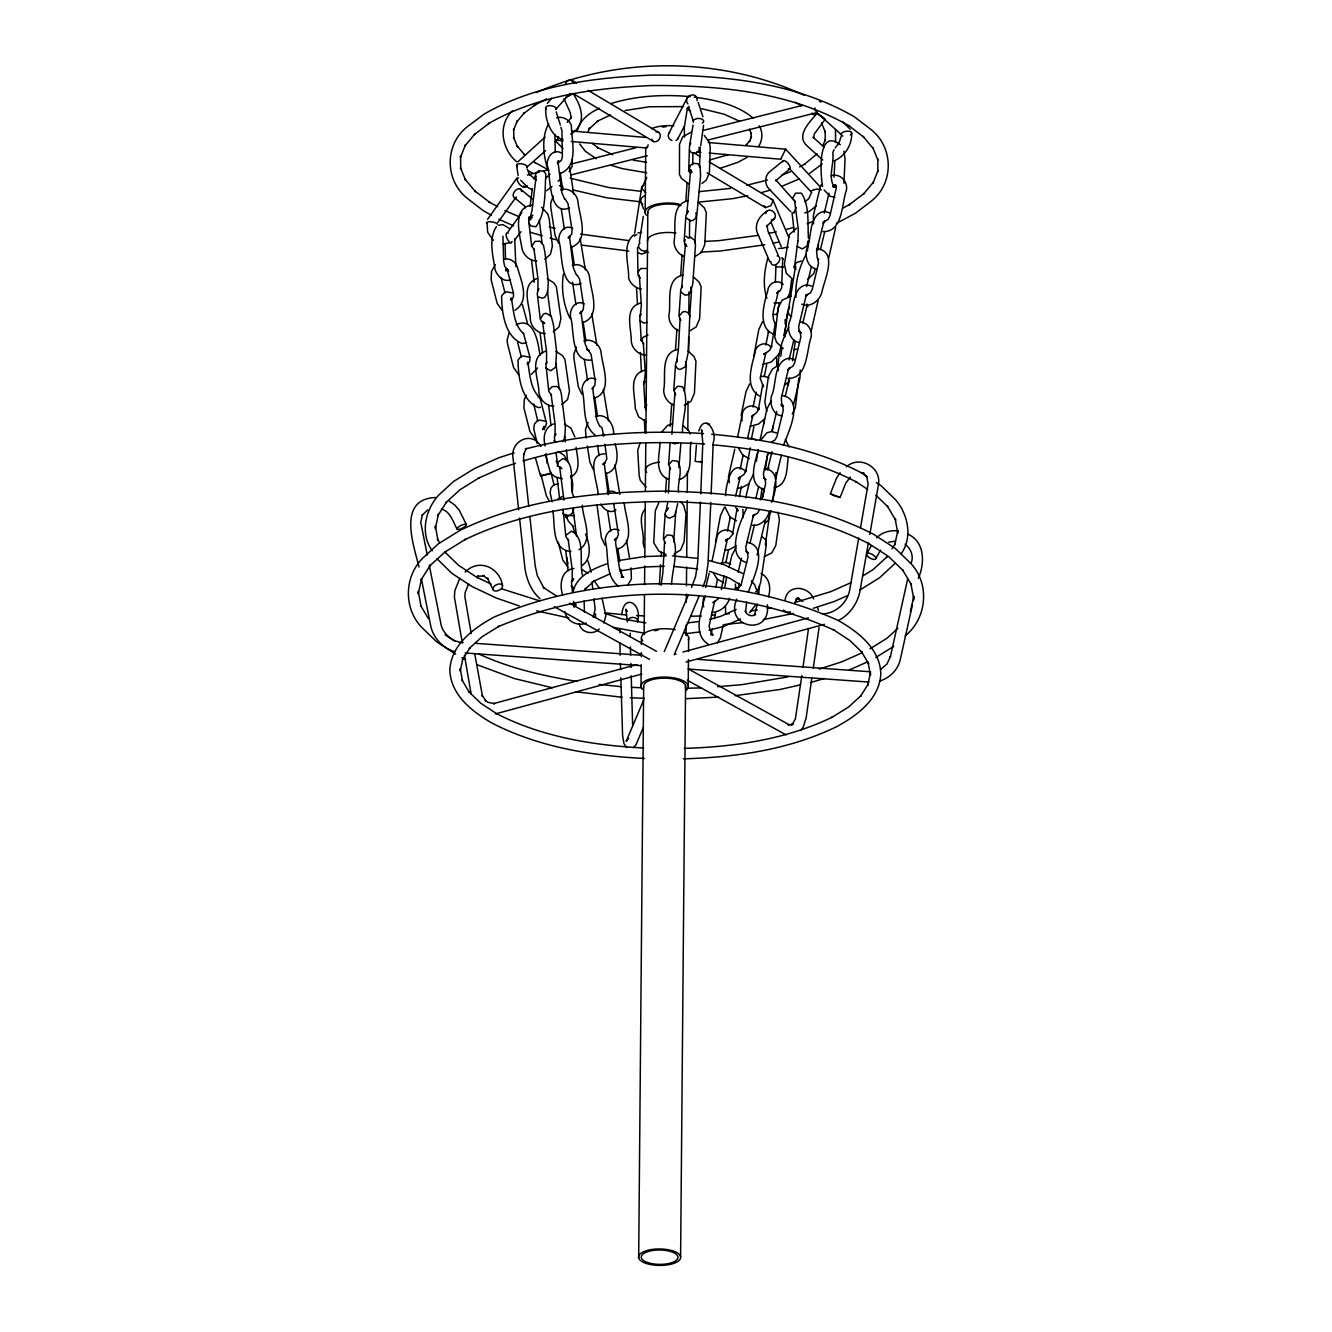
<?xml version="1.0" encoding="UTF-8"?>
<svg xmlns="http://www.w3.org/2000/svg" width="1332" height="1332" viewBox="0 0 1332 1332"><rect width="100%" height="100%" fill="white"/><g stroke="black" fill="none" stroke-linecap="round" stroke-linejoin="round"><path stroke-width="1.5" d="M641.025 686.929L641.225 664.751M641.291 656.693L641.325 652.663M641.408 644.588L641.458 638.544M645.171 212.837L645.737 147.652M638.677 1257.691L643.672 686.413M644.122 634.482L644.472 595.021M644.555 584.631L644.721 565.933M644.788 557.625L645.287 501.531M645.371 491.142L645.787 443.539M645.887 433.216L647.818 212.154M680.602 1256.709L685.58 685.431M686.013 635.564L686.113 625.174M686.313 602.33L686.38 594.022M686.446 585.714L686.613 567.016M686.713 556.626L687.195 500.532M687.262 492.224L687.445 471.461M687.812 430.153L688.061 401.248M688.494 351.698L688.627 337.246M688.811 314.519L689.01 291.808M689.477 238.128L689.643 219.447M688.228 685.78L688.444 659.59M688.527 651.514L688.644 637.412M692.773 164.852L692.873 152.631M630.202 636.663L630.269 633.216M699.55 167.033L700.232 147.203M775.341 282.134L775.94 265.601M700.432 502.114L697.685 562.587L695.604 576.506L691.541 587.412M700.765 493.822L702.813 442.89L701.481 429.587L702.18 431.451M710.805 502.364L707.991 563.819L705.694 579.154L703.13 586.696M711.138 494.055L713.203 442.707C717.798 431.568 704.495 412.321 698.817 431.002M528.704 219.414L528.804 217.233M536.163 176.207L532.034 210.273L529.57 220.463L532.317 217.149M808.424 238.395C807.492 223.51 809.773 205.794 801.448 193.19L795.554 193.14L792.507 198.435M834.098 177.139L834.814 161.305M843.922 183.416L845.037 158.991L843.922 151.232M545.87 363.902L548.784 391.392L551.615 395.371M562.97 509.157L565.884 536.646L568.714 540.625M715.534 541.991L720.429 515.717L724.108 507.842M753.895 355.91L758.79 329.637L762.487 321.761M750.266 447.885L745.67 471.478L746.12 470.146L744.055 474.375L738.294 478.421L739.643 477.955M842.906 136.031A5.178 2.431 -8.2 0 1 841.125 134.515L841.691 133.183A5.461 2.547 -8.2 0 1 846.103 131.285L848.8 131.219A5.178 2.431 -8.2 0 1 851.697 132.95C852.18 144.722 844.971 156.493 833.965 160.922M619.846 632.733L620.079 628.854M693.073 125.108L689.693 145.071M703.579 125.325L700.749 145.538M660.056 442.424C659.706 454.295 653.646 472.827 668.031 479.254M660.539 564.735L659.423 584.598M661.105 556.46L661.405 552.314M665.567 492.474L666.566 477.988M670.163 426.423L671.744 403.646M675.474 350.016L676.922 329.32M680.652 275.691L682.084 254.995M685.813 201.348L687.112 182.734M670.146 442.357L668.597 464.485L670.495 469.08M668.398 493.09L669.763 467.382M680.852 443.523L678.854 467.582M684.498 391.308L686.313 365.168L685.481 361.655M689.66 316.983L691.491 290.842L690.642 287.312M694.838 242.64L696.653 216.517L695.82 212.987M678.571 492.107C677.056 482.434 683.782 469.846 677.389 461.138L672.377 460.606L669.08 464.418M691.042 442.157C688.428 454.029 694.671 474.608 679.187 479.67M646.803 177.422L641.608 188.395L645.82 192.574M702.414 462.187L695.154 461.372L696.42 445.271M721.827 564.368L727.422 538.994L725.59 540.193M725.624 613.319L725.474 605.96M741.341 486.347L739.476 496.753M776.789 365.218L776.639 357.842M793.889 212.188L793.872 213.187L796.07 207.359M724.858 586.863L726.673 577.039M742.906 509.39L743.173 517.482M735.281 584.082L736.08 589.144L735.048 587.812L737.279 588.894L735.63 588.727L738.677 587.745L741.075 584.964L748.068 556.959L747.269 551.914L748.318 553.246L747.319 552.464M760.056 440.076L767.032 408.774L771.145 400.882M775.674 479.487L775.99 472.494M530.103 206.443L532.367 188.528M634.665 233.25L641.674 187.379M556.726 136.763C548.618 129.52 545.154 118.049 545.704 107.409L546.153 106.776A5.178 2.631 6.4 0 1 550.532 105.678L553.213 106.194A5.461 2.781 6.4 0 1 556.127 108.741L556.043 109.44M546.786 361.588L546.503 363.636L546.586 351.748L542.507 321.445L544.322 323.16M557.259 466.15L558.125 462.087L563.02 458.508C576.989 463.519 568.198 486.446 573.676 496.52M573.609 508.408L572.743 512.454L570.296 515.218L565.301 515.467L562.587 513.203M667.665 502.547L666.167 510.805L668.431 508.175M682.45 432.5C682.15 417.732 689.743 400.283 682.567 386.813L677.555 386.263L674.242 390.093M677.705 503.629L674.825 515.634L669.613 518.181L667.165 517.232L665.101 514.352M518.531 177.905C513.986 178.804 522.577 191.209 527.389 185.914M523.792 185.964L523.393 186.93M765.284 520.845L757.076 555.061M818.098 300.666L811.121 331.435M835.697 227.256L828.72 258.042M736.829 599.1C723.809 627.538 771.228 637.279 767.365 604.695M738.211 589.36L739.093 583.166M756.409 461.222L758.075 449.55M760.405 499.866L762.037 488.361M780.802 356.243L781.884 348.568M789.227 296.903L791.674 279.62M746.636 601.898L745.554 611.871L745.287 610.872C746.22 615.234 752.147 617.299 755.527 614.335L754.611 614.951L757.275 603.912M765.351 470.096L767.648 453.929M784.648 334.232L788.094 310.006L789.61 307.043M797.885 241.059L794.488 267.199L794.238 266.184L796.02 269.28M762.986 496.803L764.068 489.127M772.227 431.701L773.043 425.94M758.707 593.806L759.506 585.864M788.361 384.981L788.877 379.054M807.375 251.149L808.457 241.175M772.677 500.599L775.407 481.401M792.523 360.805L795.254 341.608M768.481 596.803C771.111 588.444 769.796 577.672 761.038 573.526M788.344 456.959C786.579 467.499 788.211 485.231 774.108 487.662M817.715 250.15L818.547 244.222M801.814 675.59L795.37 718.964L792.224 724.558L793.339 723.359L791.241 724.891L792.856 724.308L788.011 724.774L789.626 724.974L688.161 668.847M802.963 667.465L808.457 628.92M811.821 678.304L806.093 718.081L803.196 727.222L800.765 730.469M813.269 668.148L819.08 627.455M577.172 131.385C579.303 120.08 589.593 112.854 599.367 108.258M573.16 591.608C576.49 575.874 593.423 568.647 606.959 563.769M835.547 142.274L835.514 129.57M851.697 132.95L851.148 134.282A5.461 2.547 -8.2 0 1 850.382 134.915M639.31 242.241L643.306 216.35M808.091 240.975L807.209 245.155M687.379 108.258L684.315 127.472L684.465 137.079M790.642 211.605L769.014 188.977C764.402 184.199 764.585 175.741 769.896 171.545L783.349 160.656M858.74 537.962L849.849 589.127C847.935 601.764 836.829 613.186 822.443 614.019M860.522 527.722L868.098 484.132L866.732 476.506L867.382 477.522L862.836 472.893L864.085 473.426L860.938 472.527M868.414 542.524L860.022 590.875C857.691 603.296 849.749 614.685 838.427 620.479M869.813 534.465L878.521 484.315C881.368 466.883 859.456 454.961 846.419 466.799M572.327 491.924L572.743 483.649L570.729 475.824M595.387 617.532L595.521 613.736M671.894 434.265L674.924 393.04M671.578 584.015C672.427 568.264 679.353 549.883 672.227 535.481L667.199 534.931L663.902 538.744M621.811 614.518C623.726 593.156 641.907 603.013 637.762 620.662M703.679 596.969L702.73 604.012L703.779 606.876M705.627 587.495L709.207 573.21M711.971 561.455L716.666 538.677C717.115 530.253 728.271 526.773 733.249 533.716M725.54 495.637C725.89 486.496 730.619 457.176 746.037 471.695M737.545 437.395L742.24 414.635C742.707 406.193 753.845 402.73 758.824 409.657M715.867 587.162L717.515 579.187M727.422 531.102L730.302 517.166L729.853 518.498M740.226 469.064L743.09 455.144L742.657 456.476M753.013 407.043L756.226 392.224M765.8 345.021L768.681 331.085L768.231 332.417M735.664 495.954L740.209 476.973L738.394 478.171L739.243 477.888M747.618 437.962L752.996 414.951M711.405 632.883L712.237 628.854M714.318 618.797L715.55 612.77M725.857 562.803L728.338 550.732M751.431 438.761L753.929 426.69M764.235 376.723L766.716 364.652M777.022 314.702L779.503 302.63M721.328 589.56L724.192 575.624M723.276 624.708L720.429 637.662L717.465 642.857M785.281 324.059L787.628 312.67M783.899 335.448L785.88 325.874L784.981 319.73M910.422 611.488L913.752 596.37L913.719 598.884L910.938 583.716L911.454 584.848L902.613 569.963L903.412 570.862L888.694 556.61L868.514 543.373L869.38 543.906C807.392 512.071 736.529 503.33 667.682 501.565C598.634 501.914 527.455 509.323 464.568 539.826L465.451 539.31L444.805 552.131L429.587 566.083L430.403 565.184L421.045 579.903L421.578 578.771L418.248 593.889L418.281 591.375L421.062 606.543L420.546 605.411L428.405 618.647M771.028 510.755L768.114 520.346L765.4 522.96M907.691 578.937L890.292 657.192L890.492 656.36L886.929 664.085L880.485 669.546M911.254 562.887C913.852 556.11 910.905 548.318 905.061 544.288M912.487 604.645L900.382 659.074C898.234 669.63 889.759 678.121 879.503 681.068M913.386 600.615L914.285 596.586M918.314 578.438C924.858 563.536 925.141 541.908 908.024 534.199M673.692 541.908L675.774 511.821M841.091 136.63L839.027 142.84L835.231 147.902M493.373 240.393L487.662 232.301L486.979 222.128A5.461 1.665 8.5 0 1 491.375 221.811L494.055 222.327A5.461 1.665 8.5 0 1 497.202 224.176M728.987 567.432L731.817 555.577L735.93 547.685M745.67 497.868L749.433 482.184L753.529 474.275M819.763 188.928L813.319 215.817L813.586 223.909M758.441 450.266C754.961 461.238 746.786 485.364 764.352 489.327M738.144 572.127L741.491 558.175M755.76 498.734L758.624 486.779M771.927 431.318L776.706 411.388M789.043 359.906L793.839 339.976M806.659 286.513L811.438 266.583M824.258 213.12L829.037 193.19M768.098 452.947L763.386 473.726L764.168 478.404L763.702 477.256L765.517 479.503M749.999 543.256L754.345 525.124M767.598 469.863L771.944 451.731M785.214 396.47L789.56 378.338M802.813 323.077L807.159 304.945M820.412 249.667L824.774 231.552M761.854 499.517L765.684 483.566L764.884 478.504L765.917 479.836L764.918 479.07M775.907 478.221L781.434 455.128M793.506 404.828L799.966 377.888L800.232 370.013M771.461 502.347C775.524 492.49 781.418 469.93 764.385 468.864M563.386 274.192C561.088 288.694 563.419 305.627 570.213 318.631M640.709 314.319L640.159 316.517L641.375 305.244L639.293 275.208M641.608 341.192L642.823 337.529L647.968 334.931M645.554 408.425L646.769 404.778M688.494 171.362L690.442 165.401L693.073 163.27L698.085 163.819L700.149 166.7L700.565 176.157L696.886 214.569L695.504 218.315L692.873 220.446L690.292 220.862L686.23 217.832M798.034 240.709L798.268 229.104L794.521 200.233M534.065 179.171L536.263 172.91L538.977 170.546L543.956 171.412L545.854 174.009C544.622 191.225 546.42 212.654 535.88 226.773L530.885 225.924L528.987 223.31M531.884 246.22L534.915 241.442L539.91 241.192L543.423 245.155L544.921 252.347L548.301 281.851L547.668 292.557L544.638 297.336L542.191 298.152L538.744 297.053M537.878 290.176L538.028 279.121L533.949 248.818M540.442 318.848L543.473 314.069L545.92 313.253L551.182 316.084L553.479 324.975L556.576 351.248L555.644 367.199L550.732 370.779L545.471 367.948M554.978 435.431L555.128 424.375L551.048 394.072M810.905 193.789L808.724 198.751L804.811 201.831M794.105 267.699L796.27 262.587L801.448 261.039M788.677 380.319L789.277 378.488M814.918 269.88L813.669 273.693L807.592 279.32M765.334 544.821L769.297 516.916L769.563 517.915M524.725 208.408L524.958 206.31L514.285 197.586M565.584 83.766C566.666 77.905 573.676 80.053 576.473 83.383M734.781 449.15L728.471 476.69L729.353 482.833M729.52 598.318C727.422 606.127 719.913 612.137 711.804 612.42M705.461 596.103L703.879 600.715C700.632 613.969 693.09 634.881 708.258 644.155M710.922 634.898L711.488 633.333M555.627 141.725L554.728 141.575M505.627 270.779L506.077 269.514M819.846 188.595L821.345 184.565M759.473 509.473L757.625 513.136L753.862 515.151M769.13 512.071C767.249 519.313 760.539 526.34 752.547 525.224M785.064 599.899C787.428 583.949 808.474 585.564 813.652 598.917M795.104 602.48L796.453 598.95L795.853 600.332L798.384 598.151L796.702 598.468L799.1 598.501L797.518 598.018L802.78 601.465M850.316 477.122L845.77 483.1L840.092 497.452L833.466 495.487L830.369 493.706L836.446 478.338L840.092 472.66M687.162 212.454L687.562 211.422L686.862 213.486L690.625 169.697L690.875 171.761L690.442 170.046L692.074 172.128M684.598 241.425L685.264 239.743M681.984 286.78L682.4 285.764L681.684 287.812L685.447 244.022L685.697 246.087L685.281 244.389L686.896 246.453M679.42 315.751L682.717 311.938L685.314 311.522L687.745 312.487L689.81 315.368L688.344 351.731L685.164 366.983L679.953 369.513L677.522 368.564L675.441 365.684M676.822 361.105L677.222 360.09L676.506 362.154L678.304 350.632L680.103 318.714M661.305 584.099L661.704 583.083L660.988 585.148L662.787 573.626L664.585 541.708M588.161 131.369L589.493 128.055L588.96 129.171L598.101 120.729L597.169 121.262L610.572 114.952M823.143 145.071L825.424 139.394L825.241 140.643L825.191 131.069L825.357 132.318L821.478 122.81L821.977 123.943M584.415 612.137L584.165 600.899M593.24 617.399L595.138 609.007L593.939 598.767M506.21 233.933L506.959 232.884A5.178 2.198 64.6 0 1 508.308 233.133M512.104 241.558L511.338 242.607L503.063 243.839M643.789 699.816L626.157 741.358L628.654 738.428M664.268 651.614L688.328 594.954M643.239 727.688L636.013 744.705L633.516 747.635M674.208 654.811L699.117 596.153M709.173 153.063L780.702 159.241L781.135 158.275M767.798 258.225C764.335 270.646 762.503 285.88 766.916 298.168M790.792 291.808L787.678 297.136M833.299 187.213L833.865 185.931M509.174 332.634L507.126 339.91L507.509 343.756L513.586 367.532L518.697 374.642M526.207 395.338L524.308 399.6L523.892 407.875L529.986 431.651L535.098 438.761M603.846 623.01L605.91 615.734L602.031 598.185M621.361 577.372L621.927 576.157M638.211 271.761L640.725 268.531L646.503 268.465M644.238 382.434L644.655 381.551L644.105 383.749L645.321 372.477L643.223 342.441M789.493 307.342L788.511 309.507L795.537 266.15L795.604 267.665M784.914 334.815L786.479 331.518M758.774 146.237C762.537 140.06 763.053 132.051 759.24 125.757M585.464 588.278L584.948 589.393L594.089 580.952L593.14 581.485L610.306 573.726M755.277 605.344L749.55 612.653M697.102 100.683C697.818 90.077 681.768 95.904 687.945 103.946M776.206 180.303L789.643 169.031M787.695 382.467L784.981 385.098M785.048 150.25L785.63 149.184L820.212 186.93M761.504 439.144L766.916 432.75L771.844 431.485L776.656 433.05M668.914 133.183L687.712 97.003M677.805 138.794L684.232 126.423M459.773 578.371L454.828 590.742L454.395 597.052L462.337 643.04M468.514 584.115L465.168 592.49L464.885 596.769L471.228 633.549M640.759 313.952L639.86 316.999L641.241 340.642L640.975 339.394L643.756 344.039M640.126 442.89L637.695 450.416L639.16 475.441L640.309 480.419L646.053 487.096M780.735 159.224L785.63 149.184L708.191 142.491M553.279 196.054L550.699 203.23L550.799 207.542L555.094 235.531L558.624 243.14M576.44 347.053L573.859 354.212L573.959 358.524L578.255 386.53L581.784 394.122M588.011 422.544L585.447 429.72L586.147 438.028M867.498 552.464L871.211 545.787M875.923 558.474L880.569 550.116M487.545 219.364L517.016 177.955M526.023 448.751L523.609 454.945L523.809 453.879L523.576 458.341L528.771 506.41M547.319 103.38L551.698 98.152M682.084 286.397L680.769 289.677L678.954 315.817L680.835 320.429M676.906 360.722L675.59 364.019L673.776 390.143L675.657 394.755M661.455 432.317L667.582 425.424L672.593 423.743M658.774 502.713L655.294 510.822L653.762 542.823L658.89 551.115L665.867 554.395M749.683 383.799L746.003 391.658L741.258 414.668L742.157 420.795M779.553 353.413L771.345 361.988L762.97 364.302M891.974 548.834L895.237 543.689L894.721 544.805L897.818 530.702L897.785 533.2L895.204 519.03L895.703 520.163L887.462 506.26L888.244 507.159L875.873 495.188M901.115 553.896C912.936 537.379 908.058 514.085 895.354 499.55L881.185 485.814L876.323 482.617M690.692 143.057L689.51 146.054L688.711 169.83L690.825 173.443M746.636 508.208C740.342 521.361 724.958 556.077 746.736 562.72M806.343 254.096C799.167 266.733 794.921 282.817 795.987 297.302M788.744 327.489C781.568 340.126 777.305 356.21 778.388 370.696M783.499 445.288C787.995 432.667 805.211 399.267 781.984 395.471M748.301 592.074C752.78 579.47 769.996 546.053 746.769 542.274M548.717 123.66C541.441 136.014 543.156 155.944 547.735 168.814M497.785 222.544L516.2 197.003M508.008 231.818L521.794 212.704M520.995 231.718L514.368 240.393M511.438 299.517L510.939 300.2L511.272 297.935C513.636 309.64 513.686 325.208 523.626 333.633M527.838 363.636L527.339 364.319L527.672 362.054C530.036 373.759 530.086 389.327 540.026 397.752L538.161 397.053M495.304 264.635L491.525 271.362L491.108 279.637L497.186 303.413L502.297 310.522M511.488 300.15L513.403 296.919L513.536 293.14L506.993 268.831L508.008 270.13L506.093 269.047M527.888 364.269L529.803 361.055L529.936 357.259L523.493 333.366M537.628 367.948L531.335 374.375M824.092 118.148L816.999 113.253C810.922 120.929 795.887 134.632 806.26 145.121L822.726 160.04M825.191 119.281L814.252 134.032L813.669 137.762L813.036 137.179L824.408 147.486M792.274 413.886L795.337 407.759L798.85 378.022M518.081 161.622L545.054 137.163M512.537 110.673C497.452 124.742 501.648 149.634 516.916 161.921M817.115 153.796L804.162 164.502L805.111 163.969L799.633 166.883M569.097 171.412L572.127 166.483L572.144 159.79M778.587 290.892L777.255 293.34L777.821 291.758C777.488 301.981 769.413 313.253 775.008 323.176M714.635 601.032L709.04 626.39L712.354 634.998L711.155 633.915L713.336 634.964M549.567 389.46L552.014 386.696L557.009 386.447L559.74 388.711L561.222 393.173L565.401 427.106L564.785 437.812L562.57 441.675M566.666 534.731L571.578 531.135C586.08 538.295 578.854 562.087 582.583 575.624M573.709 578.837L572.161 581.518L572.244 569.63L568.165 539.327M538.927 288.661L537.229 293.223L540.226 318.764L541.608 321.561L544.821 323.476M556.043 433.932L554.428 436.53L554.795 442.407M573.143 579.187L571.528 581.784L572.36 591.591M556.093 109.024L569.88 93.59M567.199 122.311L571.561 117.216L571.062 118.065L570.379 112.97L563.952 98.651M570.712 134.149C586.946 124.592 582.151 107.376 573.609 94.489M746.736 144.439L745.953 145.305L749.949 140.509L749.417 141.625L751.415 136.663L751.231 137.895L751.198 132.867L751.365 134.116L749.333 129.137L749.833 130.253M886.513 557.425L887.312 556.526L873.109 569.563L862.587 576.09M895.071 563.403L879.619 577.738L859.723 590.093M806.493 246.27L802.28 248.934L797.052 246.32M639.976 243.09L639.193 243.939A5.461 4.396 19.4 0 0 639.36 248.368L641.325 250.15A5.178 4.179 19.4 0 0 646.486 250.599L647.519 249.983M542.59 429.537L544.072 426.173L544.205 429.703M496.47 226.557C488.211 238.711 493.09 256.293 495.188 270.046C497.419 275.924 503.563 282.55 510.439 279.787M764.651 418.764L758.557 424.026L750.182 426.323M718.481 598.434L714.768 601.614M816.166 206.044L809.423 211.338L804.728 213.003M642.091 186.463L643.839 185.181M766.649 211.472C758.907 216.167 753.579 225.508 757.925 234.232L769.779 261.755M774.475 218.481L766.699 226.373L767.099 225.441L767.781 230.519L778.238 255.245M876.706 537.845C882.067 532.001 890.509 530.119 898.184 530.835M592.69 388.078L594.838 385.264L595.238 381.202L591.142 354.545L588.294 350L589.477 350.799L588.145 350.383M834.048 149.617L832.783 152.597C834.448 163.719 827.472 177.223 834.481 187.296L833.382 186.147L835.564 187.362M633.616 234.915C621.428 245.438 629.237 264.552 628.621 278.338C630.585 283.866 635.53 288.428 641.491 288.994M643.722 382.084L644.688 381.185L643.806 384.232L645.188 407.875L644.921 406.626L646.32 410.056M645.038 509.224C636.996 518.298 644.805 532.067 643.09 542.673L644.255 547.652M897.851 628.354L887.195 638.128L869.979 648.817M905.144 635.913C927.022 618.398 930.202 583.732 910.572 563.203L895.42 548.518L873.742 534.365C810.439 501.848 738.078 492.923 667.798 491.125C597.285 491.491 524.608 499.05 460.406 530.186M558.774 160.722L557.392 162.671L557.892 161.089L561.871 192.674L564.685 199.267M570.346 236.214L568.964 238.178L569.463 236.596L573.459 268.165L576.306 274.825M581.934 311.721L580.552 313.669L581.052 312.088L585.031 343.656L587.878 350.316L586.763 349.317L588.944 350.666M593.506 387.212L592.124 389.16L592.623 387.579L596.603 419.164L599.467 425.807M627.505 585.397L631.385 578.987L631.052 567.882M527.372 166.733L545.571 150.666M545.787 178.088L550.116 174.259M552.014 186.53L546.57 190.759M558.075 181.185L561.105 178.505M465.184 572.144C478.488 558.041 499.716 567.249 502.547 585.63A5.228 3.064 -25.7 0 1 495.904 591.092A5.228 3.064 -25.7 0 1 494.655 585.847A5.228 3.064 -25.7 0 1 502.547 585.63M688.511 211.039L685.947 215.351L684.115 241.492L686.013 246.087M667.815 508.374L665.251 512.67L663.436 538.811L665.317 543.406M514.935 310.256C530.469 300.716 521.045 280.702 517.465 267.516C515.834 261.522 509.557 257.742 503.496 259.141M542.89 429.503L545.437 426.889L546.52 423.376L539.793 397.069L540.809 398.368M581.684 565.817C592.457 558.691 589.693 544.205 585.63 534.065M599.233 629.037C593.173 635.447 581.268 632.767 579.17 624.025M678.038 442.907L674.775 443.856L672.344 442.89M789.909 368.032L787.945 370.179L788.477 369.13L781.351 397.685L781.784 405.011L781.318 403.862L783.116 406.11L781.285 405.361L783.516 406.443L782.483 405.111L783.283 410.173L777.072 436.08L775.241 439.727L772.377 441.708M771.211 442.257L772.31 441.425M822.194 163.953L809.523 173.443M701.947 183.483L706.26 180.136L709.407 172.777L710.256 147.586L709.473 142.541L704.328 135.448M427.705 509.89L422.028 515.417L422.477 514.701L420.745 522.294L427.272 555.128M753.146 415.534L756.842 412.354L758.907 408.125L758.457 409.457L762.637 384.698L763.536 386.563L762.77 385.88M749.034 483.749L742.374 487.445L737.395 488.361M736.246 545.787L729.586 549.483L724.591 550.382M766.899 469.397L769.047 467.898M755.61 591.908L757.758 590.409L760.572 582.75L766.216 545.754L766.1 540.076L761.854 536.646M645.504 252.847L641.741 254.062L638.311 252.897M569.597 207.909C548.035 216.633 550.832 175.907 547.652 166.983C545.404 159.107 552.397 148.035 561.155 152.88M581.185 283.4C559.607 292.124 562.404 251.415 559.24 242.474C556.992 234.615 563.985 223.526 572.743 228.388M602.48 435.614L604.345 434.398M603.23 463.919L605.094 462.703L602.797 464.285M615.917 509.89C610.439 514.252 603.446 509.357 600.732 504.129M796.586 228.272L789.293 234.665L784.398 264.136L786.33 273.31L792.973 279.52M777.006 366.134L772.443 369.081L768.464 376.357L764.818 402.014L766.766 411.188M459.523 530.702L438.245 543.889L422.594 558.274C404.195 576.839 403.529 607.925 421.428 627.056L436.58 641.741L455.644 654.228M875.757 657.525L893.755 646.37M825.357 119.564L816.999 113.253M747.102 157.359L737.895 162.304L720.346 168.248M544.788 259.191L550.482 254.245L552.38 245.871L549.2 218.831L547.818 214.052L541.658 207.309M553.329 331.818L559.04 326.873L560.938 318.498L556.36 286.696L553.829 282.884L547.335 278.754M561.888 404.445L567.582 399.5L569.48 391.125L564.918 359.324L562.37 355.511L555.877 351.382M570.446 477.072C582.034 471.778 577.122 456.909 576.107 447.352M557.742 499.067L562.47 496.486M578.987 549.7C594.338 540.576 582.867 518.864 582.234 505.228M536.13 92.607C619.43 55.977 721.694 56.843 804.228 95.305M546.62 98.851L533.832 105.661L534.765 105.128L523.576 113.67L524.358 112.787L516.783 121.895L517.316 120.779L513.519 130.22L513.702 128.988L513.752 138.561L513.586 137.313L517.465 146.82L516.966 145.688L524.608 154.895L523.859 154.013M799.466 178.804L781.701 186.38M843.023 208.042L850.116 204.262L849.167 204.812L864.135 193.39L863.352 194.256L873.476 182.084L872.959 183.2L878.038 170.546L877.838 171.795L877.788 158.974L877.954 160.223L872.743 147.502L873.259 148.618L863.019 136.314L863.785 137.196L848.717 125.574L849.633 126.124C790.276 91.825 719.463 85.315 652.18 85.531C596.087 87.912 537.745 95.121 488.345 123.709L489.277 123.177L474.325 134.599L475.108 133.716L464.985 145.887L465.501 144.772L460.422 157.426L460.606 156.177L460.672 169.014L460.506 167.765L465.7 180.486L465.201 179.354L475.441 191.675L474.675 190.792L489.743 202.397L488.827 201.848L497.718 206.693M836.363 223.426L855.477 213.203L870.962 201.398C894.272 183.433 893.805 147.186 870.712 129.287L854.195 116.7C793.356 81.552 720.779 74.892 651.831 75.108C594.338 77.539 534.548 84.915 483.916 114.236L467.499 126.59C444.189 144.539 444.638 180.786 467.732 198.701L483.333 210.722L491.558 215.235M736.18 609.457L720.562 616.383L709.839 619.363M740.492 618.997L723.925 626.356L708.94 630.219M832.7 186.314L835.747 185.348L834.115 185.181L836.346 186.264L835.297 184.932L836.33 187.862L829.886 215.884L828.054 219.547L823.659 221.728M568.065 237.795L571.678 234.282L572.077 230.203L567.981 203.546L565.134 199.017M579.636 313.286L583.25 309.773L583.649 305.694L579.57 279.054L576.706 274.509M557.525 163.586L561.471 160.173L562.387 156.26L561.938 130.703L560.889 127.323M560.639 173.343C579.303 165.784 571.345 140.742 571.411 125.691C569.413 119.647 562.87 116.034 556.709 117.765M776.839 293.007L779.769 291.175L781.668 287.945L782.717 259.107M851.015 582.667L830.702 591.674L794.804 602.497M847.518 595.62L834.298 601.481L813.269 608.258M861.921 652.88L841.724 661.837L819.213 669.097M849.1 670.046L867.848 661.738M640.309 303.08C623.642 307.809 631.501 328.921 631.268 340.975C631.784 348.385 638.111 354.528 645.454 355.145M644.255 370.313C627.572 375.041 635.431 396.153 635.214 408.208L638.677 416.866L646.32 421.844M725.507 540.442L729.553 538.195L732.55 534.382L737.062 508.757L737.961 510.622L737.195 509.94M536.813 278.604C519.613 285.181 530.536 307.176 530.369 319.996C531.335 327.339 537.845 333.516 545.304 333.616M545.371 351.232C528.171 357.809 539.094 379.803 538.911 392.624C539.876 399.966 546.386 406.143 553.862 406.243M553.929 423.859C544.505 426.706 542.707 437.612 545.188 445.937M586.197 623.093C577.655 626.789 566.516 621.162 564.968 611.888M516.1 324.792C534.382 315.767 538.478 344.006 539.943 355.411M565.301 517.166L569.08 515.634L574.492 515.634M560.739 190.01C568.398 186.846 576.873 193.54 577.905 201.249C578.954 215.001 590.559 240.726 570.928 247.286M572.31 265.501C579.969 262.337 588.444 269.047 589.477 276.74C590.542 290.509 602.131 316.233 582.5 322.777M583.899 341.009C591.558 337.829 600.033 344.538 601.065 352.247C602.114 366 613.719 391.725 594.089 398.285M595.471 416.5C606.077 412.47 614.235 424.392 613.602 433.999M605.66 473.776C618.764 470.412 618.398 454.229 615.118 443.889M607.042 492.007L612.42 491.158L617.499 493.14M617.249 549.267C636.879 542.723 625.274 516.999 624.225 503.23M728.338 154.728L709.906 159.907M781.701 175.125L790.492 171.745M807.159 223.676L812.57 221.595M694.705 256.676L701.315 252.614L704.795 244.489L706.326 212.504L704.245 207.742L698.551 202.564M689.543 331.002L696.153 326.939L699.616 318.831L701.148 286.83L699.067 282.068L693.373 276.889M684.365 405.328L690.975 401.282L694.438 393.156L695.97 361.155L693.889 356.393L688.211 351.215M674.025 553.995L680.635 549.933L684.099 541.824L686.03 514.152L683.732 505.411L680.502 501.531M526.856 448.368L525.241 448.934L527.505 448.451C584.848 433.716 644.555 429.836 703.529 433.549M830.369 493.706L840.092 497.452M765.234 353.896L763.869 354.362L769.63 350.333L771.694 346.087L771.245 347.419L775.424 322.677L776.323 324.542M720.812 563.22L725.79 562.32L730.685 563.969M712.72 602.48L714.069 602.014M535.464 457.908L540.576 476.007L550.665 473.426L545.337 454.495M550.665 473.426L540.576 476.007M691.175 132.151L682.667 136.913L679.536 144.272L679.47 174.492L681.435 178.355L688.644 183.899M764.834 353.829L763.969 354.112L765.8 352.913L760.206 378.288L763.419 386.613M514.135 452.83L498.851 457.742L474.309 468.631L453.529 481.485L438.877 494.938C425.224 509.54 419.863 533.732 432.251 550.765M515.534 463.353L502.447 467.549L478.438 478.205L479.32 477.705L460.04 489.677L445.837 502.697L446.636 501.814L437.895 515.551L438.428 514.418L435.331 528.521L435.348 526.04L437.945 540.193L437.445 539.06L439.51 542.54M523.01 460.939C581.734 443.606 643.822 440.343 704.678 443.972M824.275 678.504L810.655 682.5M814.535 189.594L812.254 190.443A5.178 1.848 -9.2 0 0 811.205 192.457L811.804 192.824M647.169 322.311L643.856 323.127L639.626 320.429M823.243 221.795L825.124 221.229L823.143 223.393L823.692 222.327L816.566 250.882L817.315 258.425M805.644 295.205L807.508 294.622L805.544 296.786L806.093 295.721L798.601 326.939L799.383 331.618L798.917 330.469L800.732 332.717M752.813 515.384L754.695 514.818L752.73 516.982L753.279 515.917L745.787 547.119L746.569 551.814L746.103 550.665L747.918 552.897M610.972 103.546C636.563 95.638 663.769 94.256 690.326 96.637M767.399 180.036L746.703 185.265M761.121 192.69L770.579 190.06M786.047 229.537L793.722 227.406M636.962 664.551L493.473 703.646L494.672 703.646L487.995 702.347L485.114 700.466L486.23 701.231L482.134 695.337L482.517 696.436L474.741 653.829M682.933 652.031L808.491 617.832M495.371 713.935L641.824 674.042M685.963 662.021L824.391 624.308M791.141 296.087L782.234 300.133L778.254 307.426L774.741 337.146L776.556 342.257L783.183 348.451M793.689 349.783L796.586 349.034M764.318 556.593L771.777 552.913L775.757 545.62L779.403 519.963L777.971 512.171M703.546 130.32L802.413 105.411M527.405 175.075L539.51 172.028M543.556 171.012L547.585 169.996M571.794 163.903L636.363 147.636M708.224 139.96L816.166 112.787M571.361 174.842L647.302 155.711M833.399 187.146L834.315 186.913M498.285 225.258L502.98 224.642L509.59 228.571M506.693 270.263L505.844 270.479L508.058 270.479L504.695 266.333L503.663 261.405L502.93 236.214M526.523 342.524L522.194 343.523C504.678 336.746 501.748 312.188 501.631 295.904L504.512 292.474L506.859 291.891L513.236 293.04M888.694 542.141L895.603 541.158M478.371 576.023L477.339 576.257L484.182 575.957L482.95 575.424L488.111 579.204L487.429 578.121L492.873 589.41M793.589 613.453L763.303 619.58M787.961 676.922L741.708 684.681L717.565 686.696M800.565 684.815L780.369 689.41L735.014 695.72M540.576 407.226L538.594 407.642C521.078 400.865 518.131 376.307 518.031 360.023L520.912 356.593L523.26 356.01L529.637 357.176M558.041 483.832L553.696 484.831L550.832 488.278L550.183 492.957L552.131 501.814M532.717 205.061C511.771 206.959 519.497 234.249 521.811 247.369C522.777 254.695 529.287 260.889 536.746 260.989M532.883 215.168L529.353 217.216L528.671 220.596L531.684 246.12L534.515 250.116M573.992 568.514C561.222 569.68 559.09 585.064 562.753 595.054M625.058 110.539L649.5 106.743L683.399 106.61M747.801 195.737L732.517 198.668L698.251 202.164M758.591 235.314L719.097 240.642L704.728 241.425M768.447 233.416L776.34 231.885M764.784 244.788L720.262 251.015L700.466 252.114M772.876 243.223L778.937 242.058M618.348 560.606L644.322 556.56L666.316 555.844M621.045 570.745L645.487 566.949L664.302 566.267M783.532 267.033L775.757 266.783M636.813 234.715L635.78 234.898A5.461 1.315 2.3 0 0 634.998 235.148M590.909 360.106C570.346 361.904 574.358 329.553 570.812 317.982C568.564 310.106 575.557 299.034 584.315 303.879M622.394 576.889L621.511 577.039L623.676 577.156L621.495 575.807L622.627 576.806L619.763 570.163L615.634 543.223L615.784 538.578L615.284 540.159L616.666 538.211L614.385 539.776L617.099 537.862L618.448 534.432L613.686 503.463M751.265 610.889L757.259 609.989M767.265 608.474L771.261 607.875M742.873 622.677L724.591 624.475M637.878 232.934L641.558 232.484M831.035 175.807C840.176 172.627 848.95 182.317 846.086 191.275C841.624 204.079 843.006 232.051 822.96 231.635M806.06 295.138L810.455 292.94L812.287 289.277L818.497 263.37L817.698 258.325M788.444 368.531L792.84 366.333L794.671 362.687L800.898 336.78L800.082 331.718L801.131 333.05L800.132 332.284M730.569 188.378L698.667 191.691M773.326 314.652L776.956 314.202M760.539 376.673L764.168 376.24L769.047 377.888M747.735 438.694L751.381 438.261L756.26 439.926M687.195 622.943L698.018 621.644M686.546 633.549L699.966 631.934M435.664 497.519C397.003 498.867 413.486 544.705 419.047 567.066M778.454 248.535L782.184 248.168M779.503 302.913L774.108 302.997M711.488 615.168L715.451 614.835M725.374 614.002L729.353 613.669M718.564 697.102L686.196 698.667M788.278 247.319L786.896 247.402A5.178 1.365 -4.8 0 0 782.5 248.501M688.111 200.749C669.929 204.462 676.706 228.371 674.059 241.175C673.842 247.569 677.755 253.629 683.549 256.26M682.933 275.075C664.768 278.804 671.544 302.714 668.897 315.501C668.681 321.894 672.577 327.955 678.388 330.602M677.772 349.4C659.59 353.13 666.366 377.039 663.719 389.826C663.503 396.237 667.399 402.297 673.209 404.928M691.408 616.2L701.564 616M686.979 688.228L701.415 687.928M684.248 748.384C734.848 746.852 786.513 739.36 832.467 717.066L831.568 717.565L848.7 706.942L861.304 695.371L860.505 696.27L868.248 684.082L867.715 685.214L870.462 672.693L870.445 675.207L868.131 662.637L868.647 663.786L861.338 651.448L862.12 652.364L849.933 640.542L833.183 629.57L834.065 630.103C729.903 583.349 603.329 582.317 498.201 626.706L499.084 626.207L481.968 636.829L469.363 648.384L470.163 647.502L462.42 659.69L462.937 658.557L460.189 671.062L460.223 668.564L462.52 681.118L462.004 679.986L469.33 692.324L468.531 691.408L480.735 703.229L497.469 714.202L496.586 713.669C541.874 736.962 593.256 745.42 643.656 747.968M683.416 758.824C735.714 757.375 789.143 749.733 836.629 726.689L837.512 726.173C857.408 715.334 879.486 698.884 880.802 674.059C880.335 649.317 858.84 632.3 839.31 621.078L838.427 620.545C731.618 572.627 601.831 571.561 494.039 617.082L493.156 617.582C473.243 628.438 451.182 644.888 449.85 669.713C450.333 694.438 471.811 711.455 491.358 722.693L492.241 723.209C539.044 747.269 592.157 755.927 644.255 758.424M556.326 139.86L557.692 139.91L557.808 137.013M636.579 615.584L644.705 615.917M631.368 687.345L641.658 687.762M630.252 697.735L644.238 698.318M604.761 453.879C584.149 454.029 599.084 485.431 597.918 494.705M640.908 191.292L608.99 187.562L570.229 178.205M639.243 201.648L606.909 197.835L572.56 189.81M628.388 240.543L580.635 234.116M628.787 251.032L582.417 245.188M644.621 252.114L648.584 252.381M672.36 555.894L697.818 558.374M673.759 566.45L697.652 568.914M463.153 642.44C452.281 642.557 442.257 632.7 440.925 623.975L429.27 565.251M475.491 643.323L642.191 655.344M697.785 659.34L870.662 671.794M465.101 652.98L641.208 665.667M688.694 669.08L868.947 682.067M572.544 131.102L645.903 137.446M696.902 151.998L700.998 152.347M556.893 140.243L563.02 140.759M571.195 141.475L646.819 148.019M700.282 461.521L702.28 461.705M834.831 197.253L829.953 196.237L824.142 190.026M562.404 478.871L555.011 476.773L551.398 473.826M570.962 551.498C551.148 550.016 555.261 524.042 552.83 510.839M817.199 248.684C838.444 251.448 824.125 280.369 821.961 291.891C819.996 300.516 810.589 307.958 801.764 304.129M799.6 322.078C807.708 321.795 812.986 330.719 810.872 338.062C806.409 350.865 807.791 378.837 787.761 378.421M711.671 434.265C762.953 438.777 814.818 448.601 860.855 472.544L866.599 476.257M712.587 444.805C762.087 449.217 812.087 458.941 856.526 482.017L855.66 481.501L867.648 489.36M604.728 612.787L626.49 615.051M599.117 684.382L621.178 686.679M622.211 697.285L575.624 691.774M694.155 97.136C714.951 99.9 737.062 104.445 753.496 118.381M646.27 162.204L633.299 160.19M646.669 172.794L622.577 168.681L611.155 165.351M645.87 622.91L621.378 618.781L604.978 613.419M644.571 633.266L612.853 627.239M771.095 199.251L773.159 200.499L788.727 237.296M707.076 172.81L765.417 207.609L770.928 205.611L773.159 200.499M568.797 617.948L536.713 610.872M577.039 681.401C543.473 676.073 509.84 668.298 478.871 654.012M552.297 687.745L514.385 678.554L476.706 664.585M701.664 108.691L724.275 114.252L739.943 121.379M708.724 560.489L723.742 564.535L742.973 573.576M774.891 334.648C756.659 328.871 763.935 303.246 767.831 290.576C768.231 283.083 777.905 278.671 783.199 284.515M749.317 458.691L742.723 454.978L738.827 448.684M736.513 520.729L729.919 517.016L724.908 506.793M723.726 582.75L717.132 579.037L713.253 572.743M539.627 600.849L502.081 588.977M819.729 189.244L821.261 189.86M817.165 269.131C808.024 268.132 804.761 257.109 806.626 249.334C812.27 238.128 807.891 214.152 824.658 211.289L829.47 212.854M799.55 342.524C790.409 341.525 787.162 330.502 789.027 322.727C794.655 311.522 790.276 287.546 807.042 284.682L811.871 286.263M781.285 405.361L782.317 405.661M781.951 415.917C772.81 414.918 769.546 403.896 771.428 396.12C777.056 384.915 772.677 360.939 789.443 358.075L794.272 359.657M549.267 226.856L555.044 228.538M530.452 232.334L542.274 235.764M550.166 238.045L556.077 239.76M709.49 571.345L729.67 578.205L741.058 585.347M599.716 425.874L602.114 427.972L603.662 436.197M817.265 112.388L815.251 110.539L814.884 107.975M819.446 101.249L820.945 102.148M519.114 605.91L496.436 598.068L472.294 586.696L451.964 573.426L437.013 558.791M455.211 651.814C443.206 648.501 433.4 638.294 430.769 626.073L421.478 579.287M538.711 397.053L539.893 397.485M558.091 451.515L564.202 455.344L566.733 460.156M595.904 379.37C588.844 375.258 581.701 382.634 582.167 389.776C585.897 404.312 581.585 424.575 594.988 434.948M619.064 530.369C612.004 526.257 604.861 533.633 605.327 540.775C609.057 555.311 604.745 575.574 618.148 585.947M546.037 421.295L539.66 420.129L537.312 420.712L534.432 424.142L533.782 428.837L537.246 443.573M690.476 237.196L694.538 240.21L695.487 245.105L692.79 283.849L690.342 292.64L687.712 294.772L685.131 295.188L681.068 292.174M441.375 509.057C450.466 511.588 453.063 521.678 456.976 529.037M612.753 154.695L597.402 147.452L598.318 148.002L593.839 144.555M559.423 185.614L563.07 187.063M519.28 216.8L504.845 210.556M513.619 225.857L498.867 219.214M564.435 424.009L570.928 428.138L574.908 437.096M561.921 468.731L557.875 465.934L555.943 452.231M581.535 569.264L588.028 573.409M706.759 423.126L707.758 423.543M708.624 423.926L709.606 424.325M491.158 584.065L476.623 577.206L477.489 577.738L458.641 565.384L444.905 552.064L445.687 552.963M461.954 657.642L465.634 659.373M791.724 316.217L789.377 315.085L787.811 311.571M769.796 452.947L772.144 454.095M536.413 180.12L529.37 174.492L527.256 169.081M532.384 189.843L527.822 187.429L520.645 180.27M794.938 102.148L801.464 105.694M596.17 158.691L585.414 151.315L579.67 143.923M548.901 170.13L534.215 162.154L535.131 162.704M533.016 173.41L528.721 171.029M556.809 596.17L543.356 587.512L544.105 588.344L537.379 575.807L535.181 565.834L529.87 516.649M569.497 603.196L656.51 651.315M554.362 606.759L649.517 659.373M687.312 680.252L786.08 734.881M561.055 468.198L559.607 466.7L563.969 500.216M573.859 588.095L571.128 585.847M693.905 152.797L700.099 156.51M708.957 161.788L772.727 199.817M588.195 90.376L659.057 132.634M573.043 93.49L653.696 141.575M571.145 80.203L573.925 83.084M765.417 207.609L764.152 205.627M683.033 425.557L688.727 430.736L690.176 434.016M626.789 747.568L623.959 743.639L622.593 735.497L620.845 677.805M444.988 634.748L455.078 641.375M449.05 500.998L454.745 505.011L459.24 510.189L466.383 524.558A5.228 1.499 -26.4 0 1 459.657 529.204A5.228 1.499 -26.4 0 1 459.007 526.639A5.228 1.499 -26.4 0 1 466.383 524.558M572.81 525.99L568.381 521.212L566.45 516.699M770.412 346.536C765.117 340.692 755.444 345.105 755.028 352.597C751.797 365.867 744.255 386.78 759.423 396.037M737.828 510.656L735.58 507.126M811.871 113.137L815.084 115.618M817.731 258.874L818.73 259.657M520.412 189.077L532.317 198.868M782.15 258.375L783.083 259.174L782.067 257.775M842.307 121.495L850.332 129.371M818.164 113.686L841.424 134.765M554.029 440.576L555.844 442.307M572.693 525.724L574.775 532.65M594.338 581.018L599.517 588.394M567.898 566.999L562.77 559.906L558.208 542.074M640.209 278.072L637.995 275.091L637.495 247.552M555.677 141.159L563.02 148.485M517.482 166.6L516.866 165.984A5.178 2.148 10.4 0 1 517.915 163.969L520.196 163.686A5.461 2.264 10.4 0 1 525.391 164.935L526.906 166.117A5.178 2.148 10.4 0 1 526.623 167.765M540.009 598.801C531.068 590.809 526.323 579.07 524.858 567.349L519.547 518.065M840.326 144.722C816.732 126.84 820.612 175.857 822.577 186.397M627.289 611.505L625.84 609.174L627.239 620.246M789.293 168.448L810.356 191.042M795.42 201.981L776.206 180.336M540.992 446.486C531.518 429.687 509.257 441.708 513.17 458.957L518.664 509.856M592.34 143.406L593.106 144.289M751.365 580.819L754.728 584.865L757.692 592.84M785.364 439.493L789.06 446.953M548.834 500.299L546.37 495.787L540.809 473.976M689.443 150.333L691.241 152.414A5.178 4.995 45.3 0 0 696.403 152.864L698.384 151.099A5.461 5.245 45.3 0 0 699.084 147.169M593.373 469.63L589.826 462.021L587.379 446.02M604.944 545.121L601.398 537.529L597.019 505.211M560.372 125.075L556.193 111.855M556.193 461.188L556.942 462.87M575.657 604.145L576.157 605.261M770.995 222.361L781.251 246.636M806.826 303.996L807.858 306.726M784.448 335.131L785.081 336.78M641.142 202.564L643.672 209.241M522.41 304.529L527.589 323.576M587.995 561.005L591.175 572.227M817.415 607.309L818.431 610.306M698.184 102.431L702.93 116.783M688.461 106.443L693.156 120.663M547.335 290.792L550.665 316.267M555.894 363.42L559.207 388.894M564.435 436.047L565.451 441.891M572.993 508.674L576.54 536.13M518.115 175.508L516.6 165.368M565.9 514.468L566.866 518.281M501.115 277.789L504.978 292.874M517.515 341.908L521.378 356.993M537.778 421.128L533.716 404.029M550.799 472.044L554.162 485.248M568.031 563.969L566.566 557.076M573.592 602.231L574.608 606.193M580.169 238.361L585.347 269.847M591.758 313.869L596.919 345.354M603.329 389.36L608.508 420.845M614.918 464.851L619.78 494.372M626.49 540.359L629.537 557.991M464.452 655.261L471.128 693.939M569.513 166.65L573.759 194.355M604.928 444.388L606.859 458.941L603.712 464.668L604.212 463.086L608.191 494.655M560.139 172.527L562.787 189.843M571.411 246.087L574.375 265.334M583 321.595L585.947 340.825M594.572 397.086L597.535 416.333M606.16 472.594L609.107 491.824M617.732 548.085L619.796 561.555M620.978 569.247L621.728 575.657M561.222 208.625L564.368 229.121M572.494 282.068L575.957 304.628M584.382 359.623L587.529 380.12M597.535 445.371L599.1 455.627M607.542 510.622L610.689 531.118M514.718 238.911L515.867 266.533M591.957 581.984L592.723 588.511M539.327 220.063L542.107 243.639M566.383 449.75L567.765 461.538M573.509 601.415L574.209 607.309M531.535 260.14L534.165 282.384M540.093 332.784L542.474 352.997M548.651 405.411L551.032 425.624M557.192 478.038L559.573 498.251M565.75 550.665L568.131 570.879M546.103 453.663L547.236 463.32M792.04 212.454L794.222 232.051M763.852 419.88L764.285 423.826M636.546 288.295L637.495 304.529M641.441 371.761L640.409 352.464M645.021 432.917L644.355 419.697M505.061 243.639L505.511 259.141M630.419 647.036L630.652 655.244M630.885 663.436L631.002 667.532M631.218 675.724L632.617 724.891M619.863 642.956L620.212 655.261M620.446 663.469L620.612 669.613M554.945 134.848L555.278 152.531M678.338 137.662A5.261 4.745 27.5 0 1 675.907 140.409M671.977 140.543A5.261 4.745 27.5 0 1 669.746 132.251M693.389 122.328A5.461 2.897 -1.6 0 1 694.455 119.514L696.736 118.648A5.178 2.747 -1.6 0 1 701.897 119.097L703.396 120.296A5.461 2.897 -1.6 0 1 702.33 123.11M690.559 110.822A5.261 1.998 9.2 0 1 687.379 108.791A5.261 1.998 9.2 0 1 689.36 107.193M655.96 132.001A5.261 4.029 -59.2 0 1 660.289 135.315A5.261 4.029 -59.2 0 1 656.643 141.408A5.261 4.029 -59.2 0 1 651.681 139.161M546.486 109.524A5.461 2.781 6.4 0 1 545.604 108.108M562.953 139.294A5.178 4.296 -75.6 0 1 560.672 139.161L558.874 137.662A5.461 4.512 -75.6 0 1 558.308 136.513M572.36 93.656A5.261 1.482 -24.2 0 1 565.917 97.053M648.085 144.822A5.261 0.949 -85.1 0 1 647.602 146.97M646.603 147.652A5.261 0.949 -85.1 0 1 646.453 146.97M486.68 223.343A5.178 1.582 8.5 0 1 486.43 222.877M511.338 242.607A5.178 2.198 64.6 0 1 508.424 240.876L507.059 238.545A5.178 2.198 64.6 0 1 506.277 234.232M516.15 197.885A5.261 3.363 -50.7 0 1 513.22 194.355A5.261 3.363 -50.7 0 1 517.848 188.961A5.261 3.363 -50.7 0 1 521.578 191.558M634.731 236.13A5.461 1.315 2.3 0 1 634.565 235.448M642.757 204.512A5.261 4.845 -20.7 0 1 645.371 195.671M777.139 255.894A5.178 3.48 -46.8 0 1 778.138 256.077L779.503 257.326A5.461 3.663 -46.8 0 1 778.87 261.805L777.039 263.853A5.178 3.48 -46.8 0 1 772.643 264.968L771.278 263.719A5.461 3.663 -46.8 0 1 770.995 261.621M765.783 213.586A5.261 4.329 45.3 0 1 770.629 210.256A5.261 4.329 45.3 0 1 775.374 215.534A5.261 4.329 45.3 0 1 771.361 219.797M642.757 640.925A23.676 9.257 0.5 0 1 649.183 631.002A23.676 9.257 0.5 0 1 675.207 629.703M684.531 632.867A23.676 9.257 0.5 0 1 688.328 639.826M654.661 630.769A21.029 8.208 0.5 0 1 657.991 630.186M642.324 689.293A23.676 9.257 0.5 0 1 665.817 677.122A23.676 9.257 0.5 0 1 686.013 690.476M643.672 686.862A21.029 8.208 0.5 0 1 665.684 678.154A21.029 8.208 0.5 0 1 685.297 687.995M651.415 128.738A23.676 9.257 0.5 0 1 673.709 125.807M662.387 127.073A21.029 8.208 0.5 0 1 665.95 126.74M646.47 215.218A23.676 9.257 0.5 0 1 652.896 205.294A23.676 9.257 0.5 0 1 678.92 203.996M647.818 212.77A21.029 8.208 0.5 0 1 658.374 205.045A21.029 8.208 0.5 0 1 680.952 205.661M782.8 161.688A5.261 2.098 51 0 1 788.427 163.886A5.261 2.098 51 0 1 788.261 168.948M814.468 189.61A5.178 1.848 -9.2 0 1 819.413 189.277M627.405 621.977A5.228 3.913 -5.6 0 1 633.033 617.399A5.228 3.913 -5.6 0 1 637.595 622.194M790.559 611.838A5.228 3.546 21 0 1 783.449 610.006M674.958 654.195A5.228 2.814 74.8 0 1 676.09 654.212M647.552 241.192A21.029 8.208 0.5 0 1 675.857 233.05M685.83 236.164A21.029 8.208 0.5 0 1 688.328 238.095M646.703 472.477A21.029 8.208 0.5 0 1 659.473 462.087M776.306 179.72L776.106 180.869L776.306 179.72M752.18 415.834L751.681 417.399L752.247 415.817M739.393 477.855L738.894 479.42L739.46 477.838M726.606 539.876L726.107 541.441L726.656 539.876M508.524 271.378L506.976 270.146L508.524 271.378M867.398 555.993A5.228 2.165 29 0 0 875.474 559.19A5.228 2.165 29 0 0 870.878 553.729A5.228 2.165 29 0 0 867.398 555.993M646.003 1263.352A21.029 8.208 0.5 0 0 680.319 1258.84A21.029 8.208 0.5 0 0 652.597 1249.399A21.029 8.208 0.5 0 0 646.003 1263.352M647.718 1262.57A18.365 7.176 0.5 0 0 677.705 1258.64A18.365 7.176 0.5 0 0 653.496 1250.382A18.365 7.176 0.5 0 0 647.718 1262.57"/></g></svg>
